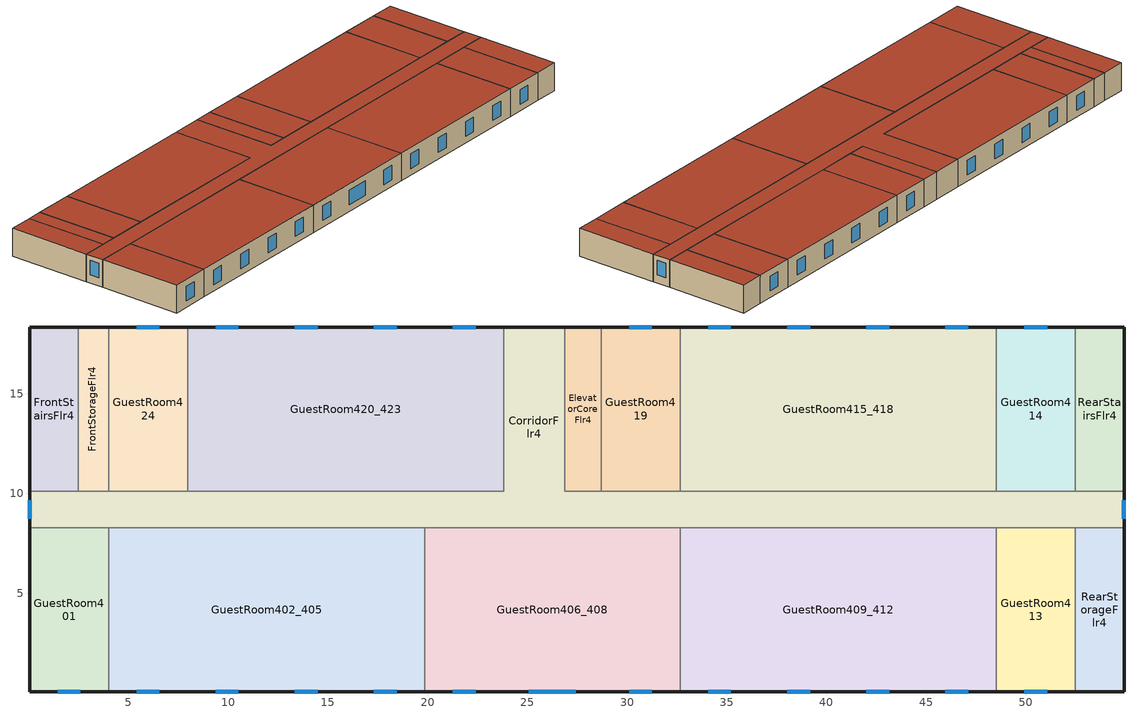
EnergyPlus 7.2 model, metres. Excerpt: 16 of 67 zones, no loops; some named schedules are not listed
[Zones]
CorridorFlr4
 floor to CorridorFlr3 (INT-FLOOR-TOPSIDE): 54.91,8.28 0.05,8.28 0.05,10.11 23.82,10.11 23.82,18.34 26.87,18.34 26.87,10.11 54.91,10.11 z8.84
 wall outside (Steel Frame Res Ext Wall): 0.05,10.11 0.05,8.28 / 54.91,8.28 54.91,10.11 / 26.87,18.34 23.82,18.34 z8.84:11.58
 wall to RearStairsFlr4 (int-walls): 54.91,10.11 52.47,10.11 z8.84:11.58
 wall to GuestRoom420_423 (int-walls): 23.82,18.34 23.82,10.11 7.97,10.11 z8.84:11.58
 wall to GuestRoom424 (int-walls): 7.97,10.11 4.01,10.11 z8.84:11.58
 wall to FrontStorageFlr4 (int-walls): 4.01,10.11 2.49,10.11 z8.84:11.58
 wall to FrontStairsFlr4 (int-walls): 2.49,10.11 0.05,10.11 z8.84:11.58
 wall to GuestRoom401 (int-walls): 0.05,8.28 4.01,8.28 z8.84:11.58
 wall to GuestRoom402_405 (int-walls): 4.01,8.28 19.86,8.28 z8.84:11.58
 wall to GuestRoom406_408 (int-walls): 19.86,8.28 32.66,8.28 z8.84:11.58
 wall to GuestRoom409_412 (int-walls): 32.66,8.28 48.51,8.28 z8.84:11.58
 wall to GuestRoom413 (int-walls): 48.51,8.28 52.47,8.28 z8.84:11.58
 wall to RearStorageFlr4 (int-walls): 52.47,8.28 54.91,8.28 z8.84:11.58
 wall to GuestRoom414 (int-walls): 52.47,10.11 48.51,10.11 z8.84:11.58
 wall to GuestRoom415_418 (int-walls): 48.51,10.11 32.66,10.11 z8.84:11.58
 wall to GuestRoom419 (int-walls): 32.66,10.11 28.7,10.11 z8.84:11.58
 wall to ElevatorCoreFlr4 (int-walls): 28.7,10.11 26.87,10.11 26.87,18.34 z8.84:11.58
 window (Window Non-res Fixed): 0.05,9.66 0.05,8.73 / 54.91,8.73 54.91,9.66 z9.68:11.1
 roof outside (IEAD Res Roof): 0.05,8.28 54.91,8.28 54.91,10.11 26.87,10.11 26.87,18.34 23.82,18.34 23.82,10.11 0.05,10.11 z11.58
ElevatorCoreFlr4
 floor to ElevatorCoreFlr3 (INT-FLOOR-TOPSIDE): 28.7,10.11 26.87,10.11 26.87,18.34 28.7,18.34 z8.84
 wall outside (Steel Frame Res Ext Wall): 28.7,18.34 26.87,18.34 z8.84:11.58
 wall to GuestRoom419 (int-walls): 28.7,10.11 28.7,18.34 z8.84:11.58
 roof outside (IEAD Res Roof): 26.87,10.11 28.7,10.11 28.7,18.34 26.87,18.34 z11.58
FrontStairsFlr4
 floor to FrontStairsFlr3 (INT-FLOOR-TOPSIDE): 2.49,10.11 0.05,10.11 0.05,18.34 2.49,18.34 z8.84
 wall outside (Steel Frame Res Ext Wall): 2.49,18.34 0.05,18.34 0.05,10.11 z8.84:11.58
 wall to FrontStorageFlr4 (int-walls): 2.49,10.11 2.49,18.34 z8.84:11.58
 roof outside (IEAD Res Roof): 0.05,10.11 2.49,10.11 2.49,18.34 0.05,18.34 z11.58
FrontStorageFlr4
 floor to FrontStorageFlr3 (INT-FLOOR-TOPSIDE): 4.01,10.11 2.49,10.11 2.49,18.34 4.01,18.34 z8.84
 wall outside (Steel Frame Res Ext Wall): 4.01,18.34 2.49,18.34 z8.84:11.58
 wall to GuestRoom424 (int-walls): 4.01,10.11 4.01,18.34 z8.84:11.58
 roof outside (IEAD Res Roof): 2.49,10.11 4.01,10.11 4.01,18.34 2.49,18.34 z11.58
GuestRoom401
 floor to GuestRoom301 (INT-FLOOR-TOPSIDE): 4.01,0.05 0.05,0.05 0.05,8.28 4.01,8.28 z8.84
 wall outside (Steel Frame Res Ext Wall): 0.05,8.28 0.05,0.05 4.01,0.05 z8.84:11.58
 wall to GuestRoom402_405 (int-walls): 4.01,0.05 4.01,8.28 z8.84:11.58
 window (Window Res Fixed): 1.46,0.05 2.6,0.05 z9.49:10.93
 roof outside (IEAD Res Roof): 0.05,0.05 4.01,0.05 4.01,8.28 0.05,8.28 z11.58
GuestRoom402_405
 floor to GuestRoom302_305 (INT-FLOOR-TOPSIDE): 19.86,0.05 4.01,0.05 4.01,8.28 19.86,8.28 z8.84
 wall outside (Steel Frame Res Ext Wall): 4.01,0.05 19.86,0.05 z8.84:11.58
 wall to GuestRoom406_408 (int-walls): 19.86,0.05 19.86,8.28 z8.84:11.58
 window (Window Res Fixed): 5.42,0.05 6.56,0.05 / 9.38,0.05 10.52,0.05 / 13.35,0.05 14.49,0.05 / 17.31,0.05 18.45,0.05 z9.49:10.93
 roof outside (IEAD Res Roof): 4.01,0.05 19.86,0.05 19.86,8.28 4.01,8.28 z11.58
GuestRoom406_408
 floor to GuestRoom306_308 (INT-FLOOR-TOPSIDE): 32.66,0.05 19.86,0.05 19.86,8.28 32.66,8.28 z8.84
 wall outside (Steel Frame Res Ext Wall): 19.86,0.05 32.66,0.05 z8.84:11.58
 wall to GuestRoom409_412 (int-walls): 32.66,0.05 32.66,8.28 z8.84:11.58
 window (Window Res Fixed): 21.27,0.05 22.41,0.05 / 30.11,0.05 31.25,0.05 / 25.08,0.05 27.44,0.05 z9.49:10.93
 roof outside (IEAD Res Roof): 19.86,0.05 32.66,0.05 32.66,8.28 19.86,8.28 z11.58
GuestRoom409_412
 floor to GuestRoom309_312 (INT-FLOOR-TOPSIDE): 48.51,0.05 32.66,0.05 32.66,8.28 48.51,8.28 z8.84
 wall outside (Steel Frame Res Ext Wall): 32.66,0.05 48.51,0.05 z8.84:11.58
 wall to GuestRoom413 (int-walls): 48.51,0.05 48.51,8.28 z8.84:11.58
 window (Window Res Fixed): 34.07,0.05 35.21,0.05 / 38.04,0.05 39.17,0.05 / 42,0.05 43.14,0.05 / 45.96,0.05 47.1,0.05 z9.49:10.93
 roof outside (IEAD Res Roof): 32.66,0.05 48.51,0.05 48.51,8.28 32.66,8.28 z11.58
GuestRoom413
 floor to GuestRoom313 (INT-FLOOR-TOPSIDE): 52.47,0.05 48.51,0.05 48.51,8.28 52.47,8.28 z8.84
 wall outside (Steel Frame Res Ext Wall): 48.51,0.05 52.47,0.05 z8.84:11.58
 wall to RearStorageFlr4 (int-walls): 52.47,0.05 52.47,8.28 z8.84:11.58
 window (Window Res Fixed): 49.92,0.05 51.06,0.05 z9.49:10.93
 roof outside (IEAD Res Roof): 48.51,0.05 52.47,0.05 52.47,8.28 48.51,8.28 z11.58
GuestRoom414
 floor to GuestRoom314 (INT-FLOOR-TOPSIDE): 52.47,10.11 48.51,10.11 48.51,18.34 52.47,18.34 z8.84
 wall outside (Steel Frame Res Ext Wall): 52.47,18.34 48.51,18.34 z8.84:11.58
 wall to RearStairsFlr4 (int-walls): 52.47,10.11 52.47,18.34 z8.84:11.58
 wall to GuestRoom415_418 (int-walls): 48.51,18.34 48.51,10.11 z8.84:11.58
 window (Window Res Fixed): 51.06,18.34 49.92,18.34 z9.49:10.93
 roof outside (IEAD Res Roof): 48.51,10.11 52.47,10.11 52.47,18.34 48.51,18.34 z11.58
GuestRoom415_418
 floor to GuestRoom315_318 (INT-FLOOR-TOPSIDE): 48.51,10.11 32.66,10.11 32.66,18.34 48.51,18.34 z8.84
 wall outside (Steel Frame Res Ext Wall): 48.51,18.34 32.66,18.34 z8.84:11.58
 wall to GuestRoom419 (int-walls): 32.66,18.34 32.66,10.11 z8.84:11.58
 window (Window Res Fixed): 47.1,18.34 45.96,18.34 / 43.14,18.34 42,18.34 / 39.17,18.34 38.04,18.34 / 35.21,18.34 34.07,18.34 z9.49:10.93
 roof outside (IEAD Res Roof): 32.66,10.11 48.51,10.11 48.51,18.34 32.66,18.34 z11.58
GuestRoom419
 floor to GuestRoom319 (INT-FLOOR-TOPSIDE): 32.66,10.11 28.7,10.11 28.7,18.34 32.66,18.34 z8.84
 wall outside (Steel Frame Res Ext Wall): 32.66,18.34 28.7,18.34 z8.84:11.58
 window (Window Res Fixed): 31.25,18.34 30.11,18.34 z9.49:10.93
 roof outside (IEAD Res Roof): 28.7,10.11 32.66,10.11 32.66,18.34 28.7,18.34 z11.58
GuestRoom420_423
 floor to GuestRoom320_323 (INT-FLOOR-TOPSIDE): 23.82,10.11 7.97,10.11 7.97,18.34 23.82,18.34 z8.84
 wall outside (Steel Frame Res Ext Wall): 23.82,18.34 7.97,18.34 z8.84:11.58
 wall to GuestRoom424 (int-walls): 7.97,18.34 7.97,10.11 z8.84:11.58
 window (Window Res Fixed): 22.41,18.34 21.27,18.34 / 18.45,18.34 17.31,18.34 / 14.49,18.34 13.35,18.34 / 10.52,18.34 9.38,18.34 z9.49:10.93
 roof outside (IEAD Res Roof): 7.97,10.11 23.82,10.11 23.82,18.34 7.97,18.34 z11.58
GuestRoom424
 floor to GuestRoom324 (INT-FLOOR-TOPSIDE): 7.97,10.11 4.01,10.11 4.01,18.34 7.97,18.34 z8.84
 wall outside (Steel Frame Res Ext Wall): 7.97,18.34 4.01,18.34 z8.84:11.58
 window (Window Res Fixed): 6.56,18.34 5.42,18.34 z9.49:10.93
 roof outside (IEAD Res Roof): 4.01,10.11 7.97,10.11 7.97,18.34 4.01,18.34 z11.58
RearStairsFlr4
 floor to RearStairsFlr3 (INT-FLOOR-TOPSIDE): 54.91,10.11 52.47,10.11 52.47,18.34 54.91,18.34 z8.84
 wall outside (Steel Frame Res Ext Wall): 54.91,10.11 54.91,18.34 52.47,18.34 z8.84:11.58
 roof outside (IEAD Res Roof): 52.47,10.11 54.91,10.11 54.91,18.34 52.47,18.34 z11.58
RearStorageFlr4
 floor to RearStorageFlr3 (INT-FLOOR-TOPSIDE): 54.91,0.05 52.47,0.05 52.47,8.28 54.91,8.28 z8.84
 wall outside (Steel Frame Res Ext Wall): 52.47,0.05 54.91,0.05 54.91,8.28 z8.84:11.58
 roof outside (IEAD Res Roof): 52.47,0.05 54.91,0.05 54.91,8.28 52.47,8.28 z11.58
[Building]
Ref Bldg Small Hotel New2004_v1.3_5.0: North Axis {deg}=0; Terrain=City; Loads Convergence Tolerance Value=0.04; Temperature Convergence Tolerance Value {deltaC}=0.2; Solar Distribution=FullInteriorAndExterior; Maximum Number of Warmup Days=25; Minimum Number of Warmup Days=6
[Site:Location]
USA IL-CHICAGO-OHARE: Latitude {deg}=41.77; Longitude {deg}=-87.75; Time Zone {hr}=-6; Elevation {m}=190
[SizingPeriod:DesignDay] Day of Month=21; Humidity Condition Type=Wetbulb; Barometric Pressure {Pa}=99063; Rain Indicator=No; Snow Indicator=No; Daylight Saving Time Indicator=No; Solar Model Indicator=ASHRAEClearSky
Name | Month | Day Type | Maximum Dry-Bulb Temperature {C} | Daily Dry-Bulb Temperature Range {deltaC} | Wetbulb or DewPoint at Maximum Dry-Bulb {C} | Wind Speed {m/s} | Wind Direction {deg} | Sky Clearness
CHICAGO Ann Htg 99.6% Condns DB | 1 | WinterDesignDay | -20.6 | 0 | -20.6 | 4.9 | 270 | 0
CHICAGO Ann Clg .4% Condns WB=>MDB | 7 | SummerDesignDay | 31.2 | 10.7 | 25.5 | 5.3 | 230 | 1
[Site:WaterMainsTemperature]
Calculation Method=CORRELATION; Annual Average Outdoor Air Temperature {C}=9.69; Maximum Difference In Monthly Average Outdoor Air Temperatures {deltaC}=28.1
[Site:GroundTemperature:BuildingSurface]
19.527, 19.502, 19.536, 19.598, 20.002, 21.64, 22.225, 22.375, 21.449, 20.121, 19.802, 19.633
[Construction]
Steel Frame Res Ext Wall: Wood Siding, Steel Frame Res Wall Insulation, 1/2IN Gypsum
IEAD Res Roof: Roof Membrane, IEAD Res Roof Insulation, Metal Decking
int-walls: 1/2IN Gypsum, 1/2IN Gypsum
INT-FLOOR-TOPSIDE: MAT-CC05 4 HW CONCRETE, CP02 CARPET PAD
Window Non-res Fixed: NonRes Fixed Assembly Window
Window Res Fixed: Res Fixed Assembly Window
InteriorFurnishings: Std Wood 6inch
[Material] Thermal Absorptance=0.9
Name | Roughness | Thickness {m} | Conductivity {W/m-K} | Density {kg/m3} | Specific Heat {J/kg-K} | Solar Absorptance | Visible Absorptance
Steel Frame Res Wall Insulation | MediumRough | 0.119161 | 0.049 | 265 | 836.8 | 0.7 | 0.7
IEAD Res Roof Insulation | MediumRough | 0.127339 | 0.049 | 265 | 836.8 | 0.7 | 0.7
Std Wood 6inch | MediumSmooth | 0.15 | 0.12 | 540 | 1210 | 0.7 | 0.7
Wood Siding | MediumSmooth | 0.01 | 0.11 | 544.62 | 1210 | 0.78 | 0.78
1/2IN Gypsum | Smooth | 0.0127 | 0.16 | 784.9 | 830 | 0.92 | 0.92
Roof Membrane | VeryRough | 0.0095 | 0.16 | 1121.29 | 1460 | 0.7 | 0.7
Metal Decking | MediumSmooth | 0.0015 | 45.006 | 7680 | 418.4 | 0.7 | 0.3
MAT-CC05 4 HW CONCRETE | Rough | 0.1016 | 1.311 | 2240 | 836.8 | 0.7 | 0.7
[WindowMaterial:SimpleGlazingSystem] U-Factor {W/m2-K}=3.23646; Solar Heat Gain Coefficient=0.39
NonRes Fixed Assembly Window; Res Fixed Assembly Window
[Material:NoMass]
CP02 CARPET PAD: Roughness=VeryRough; Thermal Resistance {m2-K/W}=0.2165; Thermal Absorptance=0.9; Solar Absorptance=0.7; Visible Absorptance=0.8
[Zone] Type=1; Multiplier=1; Floor Area {m2}=autocalculate; Part of Total Floor Area=Yes
CorridorFlr4; ElevatorCoreFlr4; FrontStairsFlr4; FrontStorageFlr4; GuestRoom401; GuestRoom402_405; GuestRoom406_408; GuestRoom409_412; GuestRoom413; GuestRoom414; GuestRoom415_418; GuestRoom419; GuestRoom420_423; GuestRoom424; RearStairsFlr4; RearStorageFlr4
[People] Number of People Schedule=GuestRoom_Occ_Sch; Number of People Calculation Method=Area/Person; Fraction Radiant=0.3; Sensible Heat Fraction=AUTOCALCULATE; Activity Level Schedule=ACTIVITY_SCH; Enable ASHRAE 55 Comfort Warnings=No; Mean Radiant Temperature Calculation Type=ZoneAveraged; Work Efficiency Schedule=WORK_EFF_SCH; Clothing Insulation Schedule=CLOTHING_SCH; Air Velocity Schedule=AIR_VELO_SCH; Thermal Comfort Model 1 Type=FANGER
Name | Zone or ZoneList | Zone Floor Area per Person {m2/person}
GuestRoom401 People | GuestRoom401 | 23.41
GuestRoom402_405 People | GuestRoom402_405 | 23.41
GuestRoom406_408 People | GuestRoom406_408 | 21.74
GuestRoom409_412 People | GuestRoom409_412 | 23.41
GuestRoom413 People | GuestRoom413 | 23.41
GuestRoom414 People | GuestRoom414 | 23.41
GuestRoom415_418 People | GuestRoom415_418 | 23.41
GuestRoom419 People | GuestRoom419 | 23.41
GuestRoom420_423 People | GuestRoom420_423 | 23.41
GuestRoom424 People | GuestRoom424 | 23.41
[Lights] Design Level Calculation Method=Watts/Area; Return Air Fraction=0; Fraction Radiant=0.7; Fraction Visible=0.2; Fraction Replaceable=1; Return Air Fraction Calculated from Plenum Temperature=No
Name | Zone or ZoneList | Schedule | Watts per Zone Floor Area {W/m2}
CorridorFlr4_Lights | CorridorFlr4 | Corridor_Ltg_Sch | 5.38
FrontStairsFlr4_Lights | FrontStairsFlr4 | Corridor_Ltg_Sch | 6.46
FrontStorageFlr4_Lights | FrontStorageFlr4 | Storage_Ltg_Sch | 8.6
GuestRoom401_Lights | GuestRoom401 | GuestRoom_Ltg_Sch_Base | 11.84
GuestRoom402_405_Lights | GuestRoom402_405 | GuestRoom_Ltg_Sch_Base | 11.84
GuestRoom406_408_Lights | GuestRoom406_408 | GuestRoom_Ltg_Sch_Base | 11.84
GuestRoom409_412_Lights | GuestRoom409_412 | GuestRoom_Ltg_Sch_Base | 11.84
GuestRoom413_Lights | GuestRoom413 | GuestRoom_Ltg_Sch_Base | 11.84
GuestRoom414_Lights | GuestRoom414 | GuestRoom_Ltg_Sch_Base | 11.84
GuestRoom415_418_Lights | GuestRoom415_418 | GuestRoom_Ltg_Sch_Base | 11.84
GuestRoom419_Lights | GuestRoom419 | GuestRoom_Ltg_Sch_Base | 11.84
GuestRoom420_423_Lights | GuestRoom420_423 | GuestRoom_Ltg_Sch_Base | 11.84
GuestRoom424_Lights | GuestRoom424 | GuestRoom_Ltg_Sch_Base | 11.84
RearStairsFlr4_Lights | RearStairsFlr4 | Corridor_Ltg_Sch | 6.46
RearStorageFlr4_Lights | RearStorageFlr4 | Storage_Ltg_Sch | 8.6
[ElectricEquipment] Schedule=GuestRoom_Eqp_Sch; Design Level Calculation Method=Watts/Area; Watts per Zone Floor Area {W/m2}=14.3; Fraction Latent=0; Fraction Radiant=0.5; Fraction Lost=0
Name | Zone or ZoneList
GuestRoom401_PlugMisc_Equip | GuestRoom401
GuestRoom402_405_PlugMisc_Equip | GuestRoom402_405
GuestRoom406_408_PlugMisc_Equip | GuestRoom406_408
GuestRoom409_412_PlugMisc_Equip | GuestRoom409_412
GuestRoom413_PlugMisc_Equip | GuestRoom413
GuestRoom414_PlugMisc_Equip | GuestRoom414
GuestRoom415_418_PlugMisc_Equip | GuestRoom415_418
GuestRoom419_PlugMisc_Equip | GuestRoom419
GuestRoom420_423_PlugMisc_Equip | GuestRoom420_423
GuestRoom424_PlugMisc_Equip | GuestRoom424
[Exterior:Lights]
Exterior Facade Lighting: Schedule=ALWAYS_ON; Design Level {W}=7536; Control Option=AstronomicalClock
[ZoneInfiltration:DesignFlowRate] Design Flow Rate Calculation Method=Flow/ExteriorArea; Flow per Exterior Surface Area {m3/s-m2}=0.000302; Constant Term Coefficient=1; Temperature Term Coefficient=0; Velocity Term Coefficient=0; Velocity Squared Term Coefficient=0
Name | Zone or ZoneList | Schedule
CorridorFlr4_Infiltration | CorridorFlr4 | INFIL_HALF_ON_SCH
ElevatorCoreFlr4_Infiltration | ElevatorCoreFlr4 | INFIL_HALF_ON_SCH
FrontStairsFlr4_Infiltration | FrontStairsFlr4 | INFIL_SCH
FrontStorageFlr4_Infiltration | FrontStorageFlr4 | INFIL_HALF_ON_SCH
GuestRoom401_Infiltration | GuestRoom401 | INFIL_HALF_ON_SCH
GuestRoom402_405_Infiltration | GuestRoom402_405 | INFIL_HALF_ON_SCH
GuestRoom406_408_Infiltration | GuestRoom406_408 | INFIL_HALF_ON_SCH
GuestRoom409_412_Infiltration | GuestRoom409_412 | INFIL_HALF_ON_SCH
GuestRoom413_Infiltration | GuestRoom413 | INFIL_HALF_ON_SCH
GuestRoom414_Infiltration | GuestRoom414 | INFIL_HALF_ON_SCH
GuestRoom415_418_Infiltration | GuestRoom415_418 | INFIL_HALF_ON_SCH
GuestRoom419_Infiltration | GuestRoom419 | INFIL_HALF_ON_SCH
GuestRoom420_423_Infiltration | GuestRoom420_423 | INFIL_HALF_ON_SCH
GuestRoom424_Infiltration | GuestRoom424 | INFIL_HALF_ON_SCH
RearStairsFlr4_Infiltration | RearStairsFlr4 | INFIL_SCH
RearStorageFlr4_Infiltration | RearStorageFlr4 | INFIL_HALF_ON_SCH
[InternalMass] Construction=InteriorFurnishings
Name | Zone | Surface Area {m2}
CorridorFlr4 Internal Mass | CorridorFlr4 | 250.8404
FrontStairsFlr4 Internal Mass | FrontStairsFlr4 | 40.1341
FrontStorageFlr4 Internal Mass | FrontStorageFlr4 | 25.0838
GuestRoom401 Internal Mass | GuestRoom401 | 65.2227
GuestRoom402_405 Internal Mass | GuestRoom402_405 | 260.8908
GuestRoom406_408 Internal Mass | GuestRoom406_408 | 210.7195
GuestRoom409_412 Internal Mass | GuestRoom409_412 | 260.8908
GuestRoom413 Internal Mass | GuestRoom413 | 65.2227
GuestRoom414 Internal Mass | GuestRoom414 | 65.2179
GuestRoom415_418 Internal Mass | GuestRoom415_418 | 260.8717
GuestRoom419 Internal Mass | GuestRoom419 | 65.2179
GuestRoom420_423 Internal Mass | GuestRoom420_423 | 260.8717
GuestRoom424 Internal Mass | GuestRoom424 | 65.2179
RearStairsFlr4 Internal Mass | RearStairsFlr4 | 40.144
RearStorageFlr4 Internal Mass | RearStorageFlr4 | 40.1469
[Zone equipment]
FrontStairsFlr4: FrontStairsFlr4 Unit Heater
FrontStorageFlr4: FrontStorageFlr4 Unit Heater
GuestRoom401: GuestRoom401 PTAC
GuestRoom402_405: GuestRoom402_405 PTAC
GuestRoom406_408: GuestRoom406_408 PTAC
GuestRoom409_412: GuestRoom409_412 PTAC
GuestRoom413: GuestRoom413 PTAC
GuestRoom414: GuestRoom414 PTAC
GuestRoom415_418: GuestRoom415_418 PTAC
GuestRoom419: GuestRoom419 PTAC
GuestRoom420_423: GuestRoom420_423 PTAC
GuestRoom424: GuestRoom424 PTAC
RearStairsFlr4: RearStairsFlr4 Unit Heater
RearStorageFlr4: RearStorageFlr4 Unit Heater
[Sizing:Zone] Zone Cooling Design Supply Air Temperature Input Method=SupplyAirTemperature; Zone Cooling Design Supply Air Temperature {C}=14; Zone Heating Design Supply Air Temperature Input Method=SupplyAirTemperature; Zone Heating Design Supply Air Temperature {C}=40; Zone Cooling Design Supply Air Humidity Ratio {kgWater/kgDryAir}=0.0085; Zone Heating Design Supply Air Humidity Ratio {kgWater/kgDryAir}=0.008; Cooling Design Air Flow Method=DesignDay; Heating Design Air Flow Method=DesignDay
Name | Design Specification Outdoor Air Object
FrontStairsFlr4 | SZ DSOA FrontStairsFlr4
FrontStorageFlr4 | SZ DSOA FrontStorageFlr4
GuestRoom401 | SZ DSOA GuestRoom401
GuestRoom402_405 | SZ DSOA GuestRoom402_405
GuestRoom406_408 | SZ DSOA GuestRoom406_408
GuestRoom409_412 | SZ DSOA GuestRoom409_412
GuestRoom413 | SZ DSOA GuestRoom413
GuestRoom414 | SZ DSOA GuestRoom414
GuestRoom415_418 | SZ DSOA GuestRoom415_418
GuestRoom419 | SZ DSOA GuestRoom419
GuestRoom420_423 | SZ DSOA GuestRoom420_423
GuestRoom424 | SZ DSOA GuestRoom424
RearStairsFlr4 | SZ DSOA RearStairsFlr4
RearStorageFlr4 | SZ DSOA RearStorageFlr4
[DesignSpecification:OutdoorAir] Outdoor Air Method=Flow/Zone
Name | Outdoor Air Flow per Zone {m3/s}
SZ DSOA FrontStairsFlr4; SZ DSOA FrontStorageFlr4; SZ DSOA RearStairsFlr4; SZ DSOA RearStorageFlr4
SZ DSOA GuestRoom401; SZ DSOA GuestRoom413; SZ DSOA GuestRoom414; SZ DSOA GuestRoom419; SZ DSOA GuestRoom424 | 0.01416
SZ DSOA GuestRoom402_405; SZ DSOA GuestRoom409_412; SZ DSOA GuestRoom415_418; SZ DSOA GuestRoom420_423 | 0.05664
SZ DSOA GuestRoom406_408 | 0.04248
[ZoneControl:Thermostat] Control Type Schedule=Dual Zone Control Type Sched
Name | Zone or ZoneList | Control 1
FrontStairsFlr4 Thermostat | FrontStairsFlr4 | FrontStairsFlr4 DualSPSched
FrontStorageFlr4 Thermostat | FrontStorageFlr4 | FrontStorageFlr4 DualSPSched
GuestRoom401 Thermostat | GuestRoom401 | GuestRoom401 DualSPSched
GuestRoom402_405 Thermostat | GuestRoom402_405 | GuestRoom402_405 DualSPSched
GuestRoom406_408 Thermostat | GuestRoom406_408 | GuestRoom406_408 DualSPSched
GuestRoom409_412 Thermostat | GuestRoom409_412 | GuestRoom409_412 DualSPSched
GuestRoom413 Thermostat | GuestRoom413 | GuestRoom413 DualSPSched
GuestRoom414 Thermostat | GuestRoom414 | GuestRoom414 DualSPSched
GuestRoom415_418 Thermostat | GuestRoom415_418 | GuestRoom415_418 DualSPSched
GuestRoom419 Thermostat | GuestRoom419 | GuestRoom419 DualSPSched
GuestRoom420_423 Thermostat | GuestRoom420_423 | GuestRoom420_423 DualSPSched
GuestRoom424 Thermostat | GuestRoom424 | GuestRoom424 DualSPSched
RearStairsFlr4 Thermostat | RearStairsFlr4 | RearStairsFlr4 DualSPSched
RearStorageFlr4 Thermostat | RearStorageFlr4 | RearStorageFlr4 DualSPSched
[ThermostatSetpoint:DualSetpoint]
Name | Heating Setpoint Temperature Schedule | Cooling Setpoint Temperature Schedule
FrontStairsFlr4 DualSPSched; FrontStorageFlr4 DualSPSched; RearStairsFlr4 DualSPSched; RearStorageFlr4 DualSPSched | UnitHeater_HtgSP_Sch | UnitHeater_ClgSP_Sch
GuestRoom401 DualSPSched; GuestRoom402_405 DualSPSched; GuestRoom406_408 DualSPSched; GuestRoom409_412 DualSPSched; GuestRoom413 DualSPSched; GuestRoom414 DualSPSched; GuestRoom415_418 DualSPSched; GuestRoom419 DualSPSched; GuestRoom420_423 DualSPSched; GuestRoom424 DualSPSched | HTGSETP_SCH | CLGSETP_SCH
[Schedule:Compact]
ACTIVITY_SCH: Through: 12/31, For: AllDays, Until: 24:00, 120
AIR_VELO_SCH: Through: 12/31, For: AllDays, Until: 24:00, 0.2
CLOTHING_SCH: Through: 04/30, For: AllDays, Until: 24:00, 1, Through: 09/30, For: AllDays, Until: 24:00, 0.5, Through: 12/31, For: AllDays, Until: 24:00, 1
GuestRoom_Occ_Sch: Through: 12/31, For: Weekdays, Until: 06:00, 0.65, Until: 07:00, 0.5, Until: 09:00, 0.28, Until: 15:00, 0.13, Until: 16:00, 0.2, Until: 19:00, 0.35, Until: 21:00, 0.5, Until: 22:00, 0.58, Until: 24:00, 0.65, For: Saturday Sunday Holidays, Until: 06:00, 0.65, Until: 07:00, 0.5, Until: 09:00, 0.34, Until: 17:00, 0.2, Until: 18:00, 0.34, Until: 19:00, 0.35, Until: 21:00, 0.65, Until: 24:00, 0.5, For: WinterDesignDay, Until: 24:00, 0, For: SummerDesignDay CustomDay1 CustomDay2, Until: 24:00, 1
WORK_EFF_SCH: Through: 12/31, For: AllDays, Until: 24:00, 0
